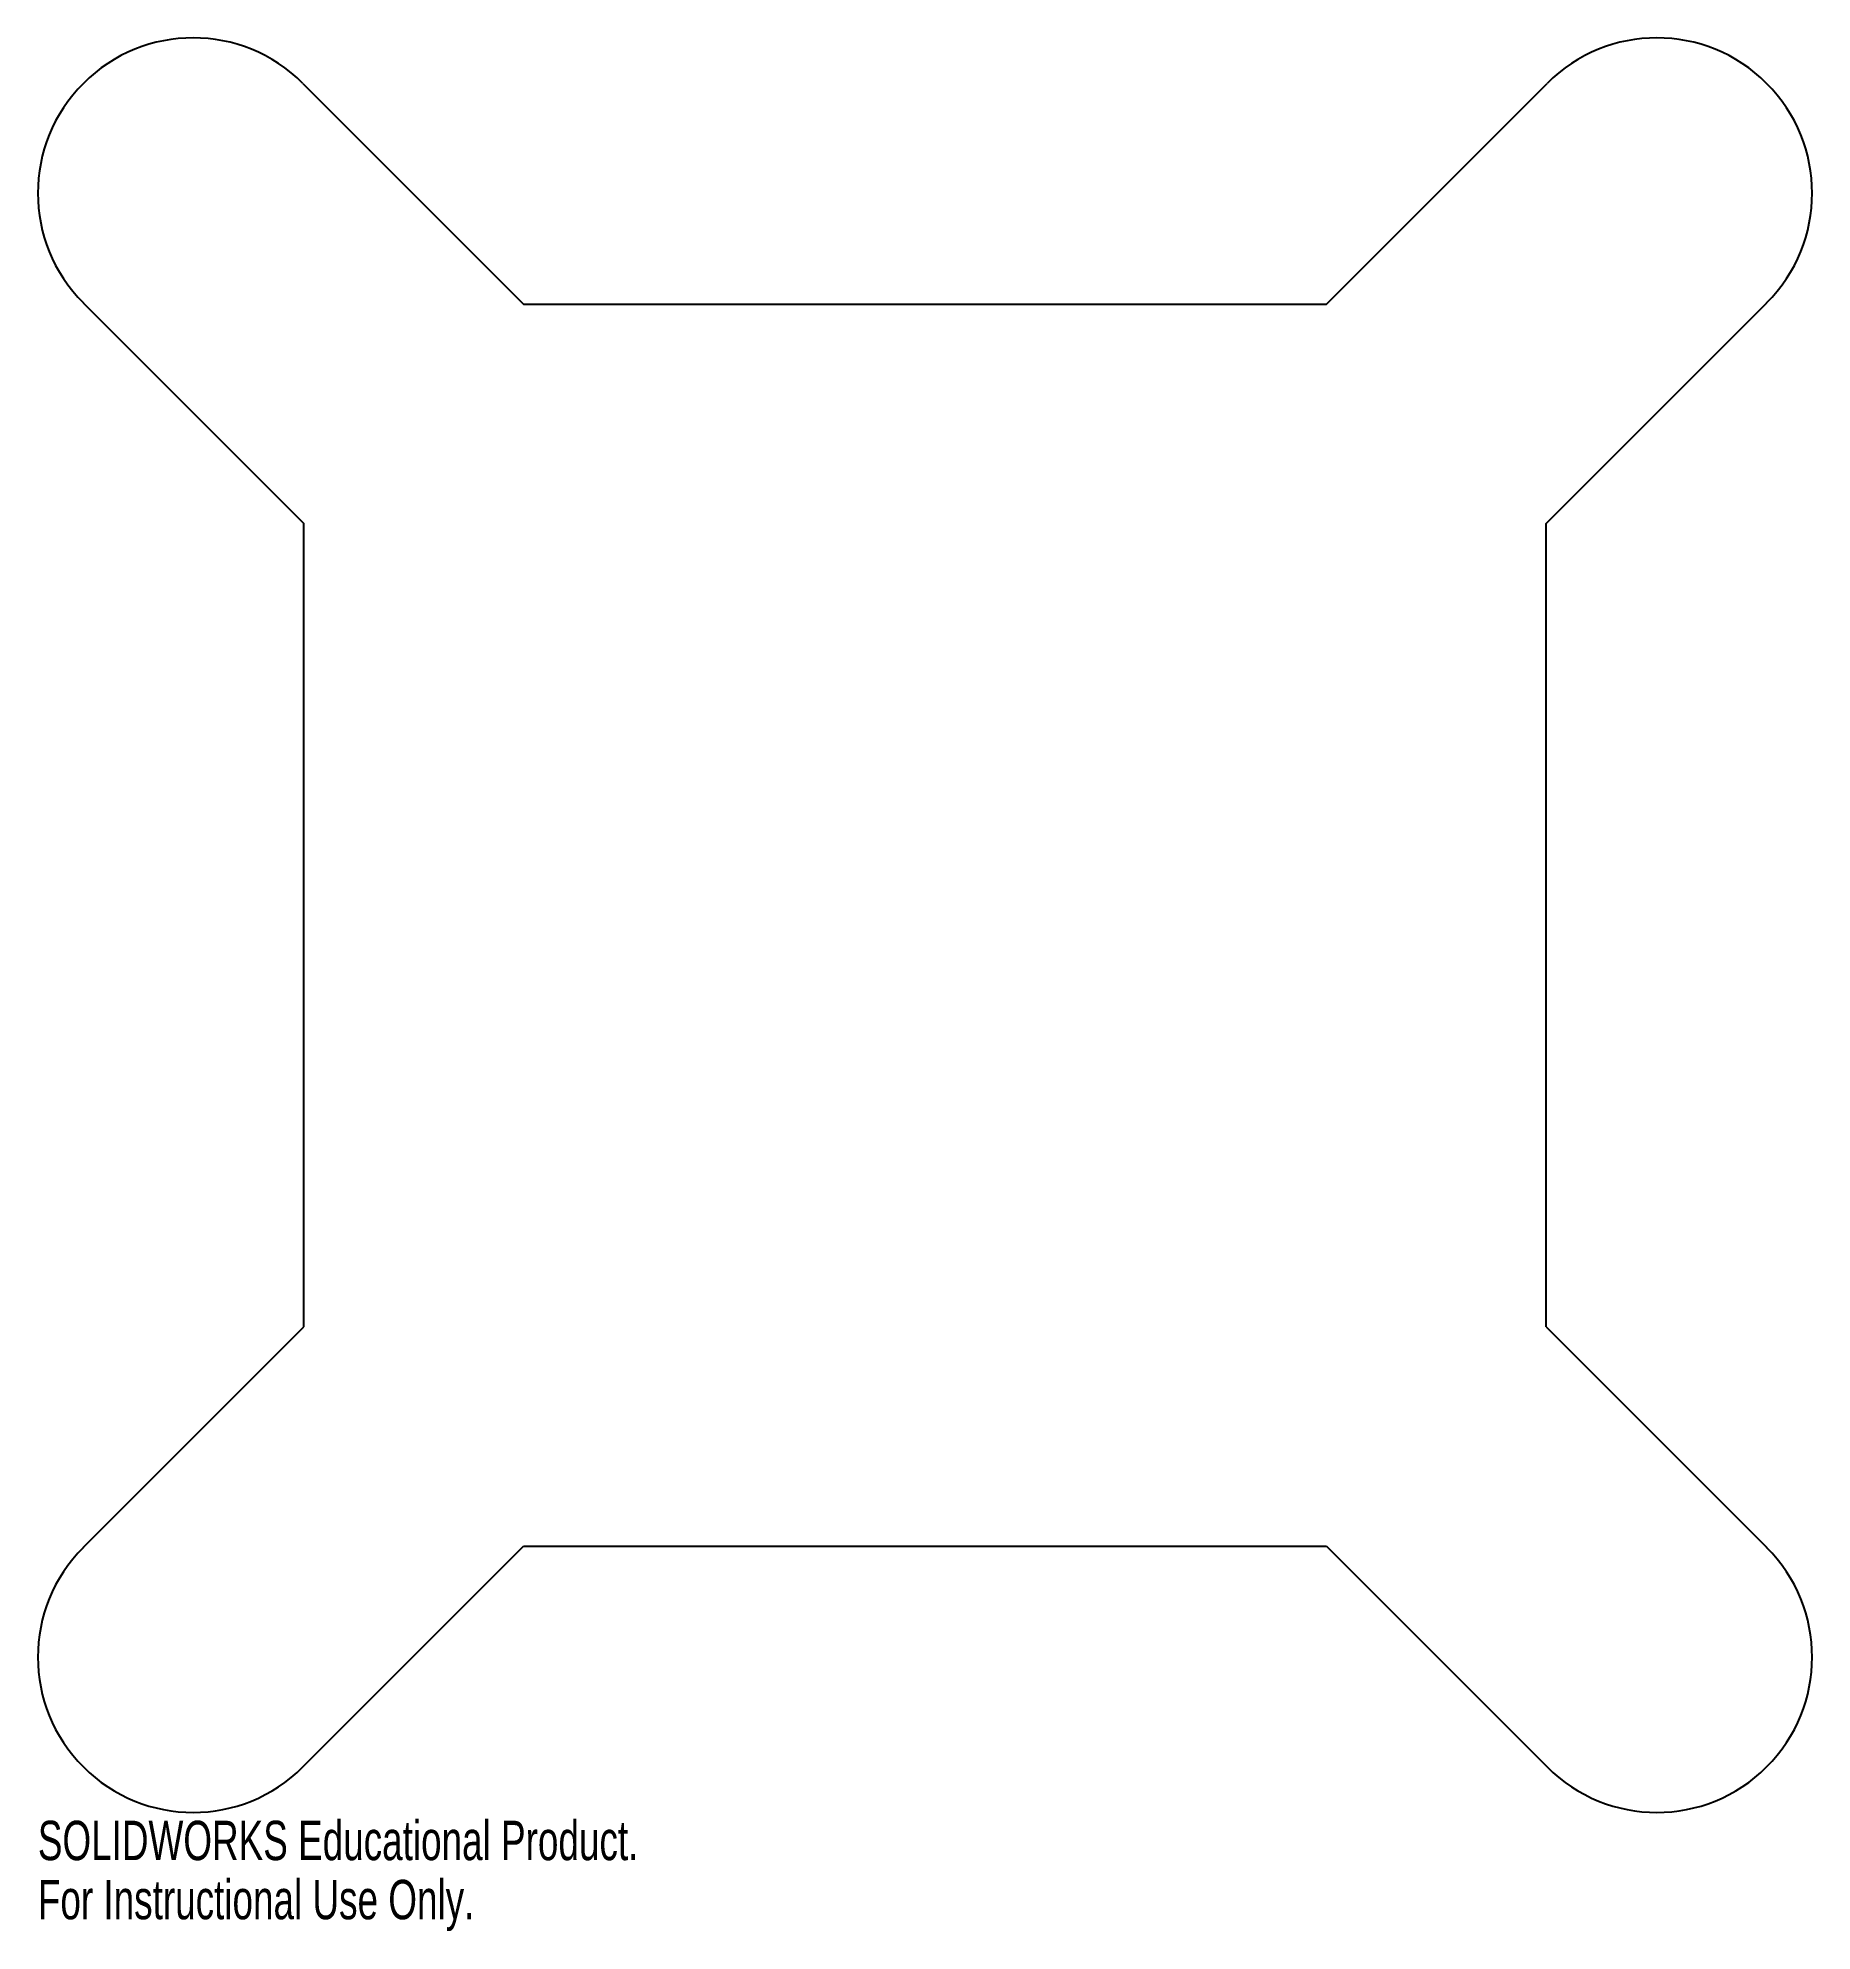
# Model space of a CAD drawing. Header units: inches. Extents: x -4.29 to 4.29, y -4.86 to 4.29.
import ezdxf

# ---------------------------------------------------------------- set-up
doc = ezdxf.new("R2010")
doc.units = ezdxf.units.IN
doc.header["$MEASUREMENT"] = 0
doc.styles.add('SLDTEXTSTYLE0', font='TXT', dxfattribs={"width": 0.7})

msp = doc.modelspace()

# ---------------------------------------------------------------- linework, layer by layer
at = {"linetype": 'Continuous', "lineweight": 25}
for p, q in [((-3.0052, 4.0659), (-1.9393, 3)), ((1.9393, 3), (3.0052, 4.0659)), ((-4.0659, 3.0052), (-3, 1.9393)), ((-1.9393, 3), (1.9393, 3)), ((3, 1.9393), (4.0659, 3.0052)), ((-3, -1.9393), (-3, 1.9393)), ((3, -1.9393), (3, 1.9393)), ((-4.0659, -3.0052), (-3, -1.9393)), ((3, -1.9393), (4.0659, -3.0052)), ((-3.0052, -4.0659), (-1.9393, -3)), ((-1.9393, -3), (1.9393, -3)), ((1.9393, -3), (3.0052, -4.0659))]:
    msp.add_line(p, q, dxfattribs=at)
for centre, start, end in [((-3.5355, 3.5355), 45, 225), ((3.5355, 3.5355), 315, 135), ((-3.5355, -3.5355), 135, 315), ((3.5355, -3.5355), 225, 45)]:
    msp.add_arc(centre, 0.75, start, end, dxfattribs=at)

# ---------------------------------------------------------------- texts
at = {"color": 7, "linetype": 'Continuous', "char_height": 0.1903, "attachment_point": 1, "style": 'SLDTEXTSTYLE0'}
for s, insert in [('SOLIDWORKS Educational Product.', (-4.2855, -4.3257)), ('For Instructional Use Only.', (-4.2855, -4.6111))]:
    msp.add_mtext(s, dxfattribs=dict(at, insert=insert))

doc.saveas('drawing.dxf')
